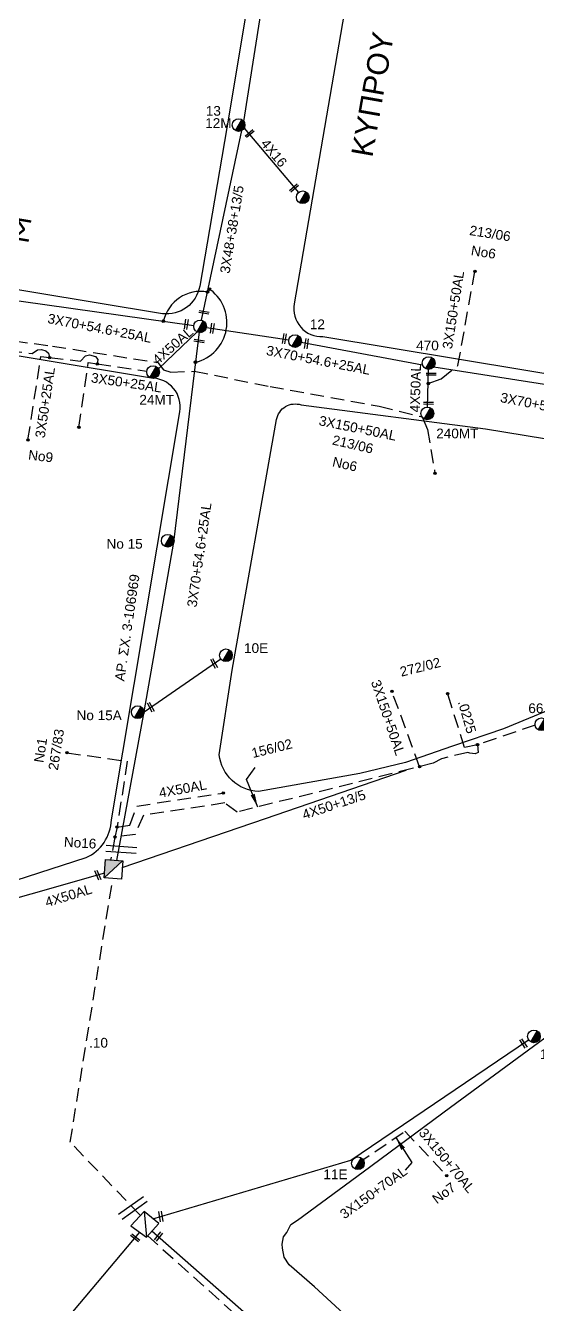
# Model space of a CAD drawing. Header units: millimetres. Extents: x 31 to 3826, y 22 to 1041.
# Drawn here: x 1821.1 to 1916.1, y 462.3 to 699.5 of the extents above; entities that cross this region are included whole.
import ezdxf

# ---------------------------------------------------------------- set-up
doc = ezdxf.new("R2010")
doc.units = ezdxf.units.MM
doc.linetypes.add('DASHED', pattern=[19.05, 12.7, -6.35])
for name, color, linetype in [('Άγνωστα', 7, 'Continuous'), ('Γέφυρες Εναέριου Δικτύου', 7, 'Continuous'), ('Εναέρια παροχή ΧΤ 4x16', 7, 'SYN_LINE'), ('Επιγραφές - Σχήματα', 7, 'Continuous'), ('Καλώδια ΧΤ   3x150+50AL', 7, 'DASHED'), ('Καλώδια ΧΤ   3x150+70AL', 7, 'DASHED'), ('Καλώδια ΧΤ   3x150AL+50XLPE', 7, 'DASHED'), ('Καλώδια ΧΤ   4x50AL', 7, 'DASHED'), ('Μηχανική τομή', 7, 'Continuous'), ('Στύλος ΦΜ', 7, 'Continuous'), ('Στύλος ΦΜ @ 1', 7, 'Continuous'), ('Συνδέσεις', 7, 'Continuous'), ('Συνεστραμμένα ΧΤ   3x70+54.6+25 AL', 7, 'SYN_LINE'), ('Τομή', 7, 'Continuous'), ('Υπόβαθρο ΔΕΗ', 7, 'Continuous'), ('Υπόγεια Καλώδια Δικτύου ΧΤ   .10', 7, 'DASHED'), ('Υπόγεια καλώδια Δικτύου ΧΤ και Παρ. ΧΤ - 3X150+70 AL', 7, 'DASHED'), ('Υπόγεια καλώδια Παροχών ΧΤ   .0225', 7, 'DASHED'), ('Υπόγεια καλώδια Παροχών ΧΤ   4x50AL', 7, 'DASHED')]:
    doc.layers.add(name, color=color, linetype=linetype)
doc.styles.get("Standard").update_dxf_attribs({"font": 'arial.ttf'})
doc.linetypes.add('SYN_LINE', pattern='A,0.5,-0.0001,["/\\/\\/\\/",Standard,S=0.1,R=0,X=0,Y=-0.05],-0.25', length=0.7501)
doc.dimstyles.new('ISO-25', dxfattribs={"dimtxt": 2.5, "dimasz": 2.5, "dimexe": 1.25, "dimexo": 0.625, "dimtad": 1, "dimtxsty": 'Standard', "dimcen": 2.5, "dimadec": 0, "dimazin": 0, "dimtfac": 1, "dimtmove": 0, "dimatfit": 3, "dimfxl": 1, "dimarcsym": 0})

# ---------------------------------------------------------------- blocks, each defined once
blk = doc.blocks.new('ΤΟΜΗ')
at = {"layer": 'Τομή', "ltscale": 40}
for p, q in [((-5.68, 0), (5.68, 0)), ((5.68, -2.33), (-5.68, -2.33))]:
    blk.add_line(p, q, dxfattribs=at)
blk = doc.blocks.new('ΜΗΧΑΝΙΚΗ ΤΟΜΗ')
at = {"layer": 'Μηχανική τομή', "ltscale": 40}
for p, q in [((-1.89, 0.78), (1.89, 0.78)), ((1.89, 0), (-1.89, 0))]:
    blk.add_line(p, q, dxfattribs=at)
blk = doc.blocks.new('_ΣΥΝΔΕΣΗ')
at = {"layer": 'Συνδέσεις', "linetype": 'SYN_LINE', "ltscale": 40}
blk.add_hatch(color=256, dxfattribs=at).paths.add_polyline_path([(0.5, -0.01, 1), (-0.5, -0.01, 1)])
at = {"layer": 'Συνδέσεις'}
blk.add_circle((0, -0.01), 0.5, dxfattribs=at)
blk = doc.blocks.new('ΥΠΑΡΧΩΝ ΤΣΙΜΕΝΤΕΝΙΟΣ ΣΤΥΛΟΣ')
at = {"layer": 'Στύλος ΦΜ'}
blk.add_hatch(color=7, dxfattribs=at).paths.add_polyline_path([(-1.29, -2.28, 0.574793), (2.62, 0, 0.268822), (1.3, 2.27)])
at = {"layer": 'Στύλος ΦΜ', "color": 7}
blk.add_line((-1.29, -2.28), (1.3, 2.27), dxfattribs=at)
blk.add_circle((0, 0), 2.62, dxfattribs=at)
at = {"layer": 'Στύλος ΦΜ', "flags": 4}
for tag, p in [('ΑΡΙΘΜΟΣ', (-4.68, 8.05)), ('ΤΥΠΟΣ', (-4.91, 3.03))]:
    blk.add_attdef(tag, p, '', height=4, dxfattribs=at)

msp = doc.modelspace()

# ---------------------------------------------------------------- hatches: boundary and pattern name
at = {"layer": 'Επιγραφές - Σχήματα'}
msp.add_hatch(color=256, dxfattribs=at).paths.add_polyline_path([(1835.71, 541.38), (1839.15, 544.58), (1835.94, 544.8)])

# ---------------------------------------------------------------- linework, layer by layer
at = {"layer": 'Άγνωστα', "color": 133}
for points in [[(1861.6, 681.7), (1866.69, 713.93)], [(1853.75, 644.85), (1861.25, 680.01)]]:
    msp.add_lwpolyline(points, dxfattribs=at)
at = {"layer": 'Άγνωστα', "color": 30, "linetype": 'DASHED', "ltscale": 0.2}
for points in [[(1821.57, 622.63), (1823.98, 638.09), (1825.6, 637.9)], [(1825.6, 637.9), (1831.33, 637.25), (1832.26, 638.22), (1833.01, 638.42), (1834.11, 638.13), (1834.52, 637.54), (1834.43, 636.72)], [(1831.02, 624.96), (1832.76, 636.96), (1834.43, 636.72)], [(1834.43, 636.72), (1843.63, 635.4)]]:
    msp.add_lwpolyline(points, dxfattribs=at)
at = {"layer": 'Άγνωστα', "color": 62, "linetype": 'DASHED', "ltscale": 0.2}
for points in [[(1915.64, 569.72), (1904.95, 566.1)], [(1828.81, 564.6), (1840, 563.02), (1838.11, 550.83), (1837.71, 548.95), (1836.89, 544.69)], [(1904.95, 566.1), (1905.07, 564.68), (1904.5, 564.43), (1903.54, 564.52), (1903.13, 564.68), (1898.25, 563.5), (1896.75, 562.68), (1892.83, 561.66), (1860.4, 553.6), (1858.08, 555.29), (1843, 553), (1841.43, 549.47), (1837.71, 548.95)]]:
    msp.add_lwpolyline(points, dxfattribs=at)
at = {"layer": 'Άγνωστα', "color": 62}
msp.add_lwpolyline([(1839.06, 543.31), (1865.61, 552.42), (1891.71, 561.38)], dxfattribs=at)
at = {"layer": 'Άγνωστα', "color": 6}
for points in [[(1844.75, 478.18), (1881.46, 489.04), (1914.43, 511.34)], [(1844.58, 475.92), (1908.51, 419.63), (1965, 369.02)]]:
    msp.add_lwpolyline(points, dxfattribs=at)
at = {"layer": 'Άγνωστα'}
msp.add_lwpolyline([(1843.11, 479.53), (1840.67, 476.88), (1843.54, 474.75), (1845.82, 477.31), (1843.11, 479.53), (1843.54, 474.75)], dxfattribs=at)
at = {"layer": 'Γέφυρες Εναέριου Δικτύου'}
for centre, radius, start, end in [((1853.63, 643.05), 7.13, 79.9654, 166.9923), ((1850.91, 644.4), 7.56, 283.3286, 57.1348)]:
    msp.add_arc(centre, radius, start, end, dxfattribs=at)
at = {"layer": 'Εναέρια παροχή ΧΤ 4x16', "color": 133, "linetype": 'Continuous', "ltscale": 0.2}
msp.add_lwpolyline([(1861.67, 680.45), (1871.76, 668.53)], dxfattribs=at)
at = {"layer": 'Εναέρια παροχή ΧΤ 4x16', "color": 6, "linetype": 'DASHED', "ltscale": 0.2}
msp.add_lwpolyline([(1843.78, 475.02), (1859.89, 460.55), (1853.92, 449.23)], dxfattribs=at)
at = {"layer": 'Επιγραφές - Σχήματα'}
msp.add_lwpolyline([(1839.15, 544.58), (1838.91, 541.16), (1835.71, 541.38), (1835.94, 544.8)], close=True, dxfattribs=at)
msp.add_lwpolyline([(1835.71, 541.38), (1839.14, 544.58)], dxfattribs=at)
at = {"layer": 'Καλώδια ΧΤ   3x150+50AL', "color": 27, "ltscale": 0.2}
for points in [[(1895.81, 633.09), (1898.21, 633.98), (1901.32, 636.41), (1904.47, 653.89)], [(1815.18, 641.49), (1826.12, 640.04), (1845.64, 636.98), (1846.69, 635.61), (1848.08, 635.22), (1852.42, 635.36), (1866.47, 632.55), (1886.73, 628.89), (1894.67, 626.88), (1895.66, 624.58), (1895.66, 624.58), (1897.06, 616.43)]]:
    msp.add_lwpolyline(points, dxfattribs=at)
at = {"layer": 'Καλώδια ΧΤ   3x150+50AL', "color": 62, "ltscale": 0.2}
msp.add_lwpolyline([(1894.2, 562.01), (1889.08, 576)], dxfattribs=at)
at = {"layer": 'Καλώδια ΧΤ   3x150AL+50XLPE', "color": 30, "ltscale": 0.2}
msp.add_lwpolyline([(1708.46, 641.4), (1707.6, 641.34), (1706.67, 641.84), (1706, 642.84), (1705.5, 644.77), (1700.48, 653.43), (1700.77, 655.53), (1702.29, 657.68), (1704.08, 658.23), (1715.44, 656.32), (1742.85, 651.84), (1763.08, 648.33, 0.997708), (1767.99, 647.5), (1807.45, 641.44, 0.645965), (1814.17, 639.69), (1822.38, 638.63), (1823.33, 639.32), (1824.11, 639.4), (1824.88, 639.15), (1825.38, 638.69), (1825.6, 637.9)], format="xyb", dxfattribs=at)
at = {"layer": 'Συνεστραμμένα ΧΤ   3x70+54.6+25 AL', "color": 133, "ltscale": 20}
msp.add_line((1815.86, 648.97), (1852.34, 643.86), dxfattribs=at)
at = {"layer": 'Συνεστραμμένα ΧΤ   3x70+54.6+25 AL', "color": 30, "ltscale": 20}
for p, q in [((1854.67, 643.49), (1869.95, 641.17)), ((1872.27, 640.76), (1894.76, 636.57)), ((1896.85, 636.18), (1927.43, 631.36))]:
    msp.add_line(p, q, dxfattribs=at)
at = {"layer": 'Συνεστραμμένα ΧΤ   3x70+54.6+25 AL', "color": 173, "linetype": 'SYN_LINE', "ltscale": 20}
msp.add_line((1824.43, 454.45), (1842.31, 475.66), dxfattribs=at)
at = {"layer": 'Συνεστραμμένα ΧΤ   3x70+54.6+25 AL', "color": 133, "ltscale": 20}
for points in [[(1838.05, 544.65), (1843.11, 572.21), (1848.65, 603.69), (1853.51, 643.69)], [(1843.11, 572.21), (1857.32, 582.02)]]:
    msp.add_lwpolyline(points, dxfattribs=at)
at = {"layer": 'Συνεστραμμένα ΧΤ   3x70+54.6+25 AL', "color": 62, "linetype": 'SYN_LINE', "ltscale": 20}
msp.add_lwpolyline([(1835.77, 542.28), (1808.4, 534.49)], dxfattribs=at)
at = {"layer": 'Υπόβαθρο ΔΕΗ'}
for points in [[(1704.6, 767.15), (1733.15, 762.44), (1778.95, 755.08), (1830.5, 746.6), (1863.47, 740.78, -0.469683), (1867.39, 733.89), (1858.46, 680.53), (1853.43, 651.14, -0.403671), (1846.5, 646.04), (1786.47, 655.97), (1725.55, 666.49), (1698.57, 670.79, -0.331243), (1693.53, 678.83), (1697.67, 698.74), (1700.42, 714.39), (1703.41, 738.79), (1704.14, 752.21), (1704.6, 767.15)], [(1988.6, 719.7), (1891.92, 735.88, 0.433138), (1885.52, 732.73), (1870.94, 647.88, 0.477026), (1876.29, 641.78), (1976.54, 625.21, 0.383037), (1982.51, 629.02), (1994.91, 713.84, 0.452382), (1988.6, 719.7, -1.23429)], [(1806.19, 536.68), (1832.37, 545.15, 0.281438), (1837.06, 552.15), (1849.76, 627.85, 0.462534), (1844.5, 634.09), (1764.81, 647.31), (1704.36, 657.16, 0.534312), (1701.89, 654.51), (1719.65, 632.79), (1753.43, 592.68), (1780.19, 560.52), (1799.26, 538.03, 0.351419), (1806.19, 536.68, 9.67386)], [(1872.25, 629.13), (1906.44, 624.67), (1939.25, 619.29), (1969.98, 614.37, -0.518976), (1973.1, 607.97), (1971.26, 605.55), (1958.07, 593.89), (1948.8, 587.7), (1935.21, 580.47), (1923.67, 574.77), (1909.77, 569.03), (1900.34, 565.81), (1891.57, 562.78), (1883.11, 560.74), (1864.36, 557.41, -0.366275), (1857.04, 564.22), (1859.45, 579.9), (1867.69, 626.42, -0.457805), (1872.25, 629.13, 0.073086)], [(1887.06, 454.17), (1874.71, 465.54), (1870, 469.64), (1869.11, 471.06), (1868.79, 472.72), (1868.74, 473.46), (1868.98, 474.85), (1869.58, 475.63), (1870.32, 477.08), (1871.54, 477.92), (1883.76, 486.89), (1899.95, 498.9), (1933.73, 523.72), (1939.93, 528.25), (1960.86, 543.17, -0.404728), (1969.04, 541.97), (1981.83, 528.25)]]:
    msp.add_lwpolyline(points, format="xyb", dxfattribs=at)
at = {"layer": 'Υπόγεια Καλώδια Δικτύου ΧΤ   .10', "color": 62, "ltscale": 0.2}
msp.add_lwpolyline([(1842.44, 478.8), (1829.41, 492.37), (1837.31, 541.27)], dxfattribs=at)
at = {"layer": 'Υπόγεια καλώδια Δικτύου ΧΤ και Παρ. ΧΤ - 3X150+70 AL', "color": 6, "ltscale": 0.2}
msp.add_lwpolyline([(1882.77, 488.46), (1891.49, 494.4), (1899.24, 486.16)], dxfattribs=at)
at = {"layer": 'Υπόγεια καλώδια Παροχών ΧΤ   .0225', "color": 62, "ltscale": 0.2}
msp.add_lwpolyline([(1904.95, 566.1), (1902.55, 565.58), (1899.39, 575.56)], dxfattribs=at)
at = {"layer": 'Υπόγεια καλώδια Παροχών ΧΤ   4x50AL', "color": 30, "linetype": 'Continuous', "ltscale": 0.2}
msp.add_lwpolyline([(1845.81, 635.82), (1852.95, 642.66), (1852.95, 642.66)], dxfattribs=at)
at = {"layer": 'Υπόγεια καλώδια Παροχών ΧΤ   4x50AL', "color": 27, "linetype": 'SYN_LINE', "ltscale": 5}
msp.add_lwpolyline([(1895.68, 628.72), (1895.88, 635.69)], dxfattribs=at)
at = {"layer": 'Υπόγεια καλώδια Παροχών ΧΤ   4x50AL', "color": 62, "ltscale": 0.2}
msp.add_lwpolyline([(1838.11, 550.83), (1840.45, 551.16), (1841.75, 554.72), (1857.79, 557.13)], dxfattribs=at)

# ---------------------------------------------------------------- block references
at = {"layer": 'Μηχανική τομή'}
for p, xscale, yscale, zscale, rotation in [((1862.83, 679.3), 0.4999999999998488, 0.4999999999998488, 0.4999999999998488, 40.11469090444496), ((1871.04, 669.21), 0.4999999999998488, 0.4999999999998488, 0.4999999999998488, 40.11469090444496), ((1854.19, 646.12), 0.4999999999998583, 0.4999999999998583, 0.4999999999998583, 350.7966702408031), ((1851.12, 644.02), 0.5000000000000228, 0.5000000000000228, 0.5000000000000228, 81.36586773297569), ((1855.95, 643.29), 0.5000000000000228, 0.5000000000000228, 0.5000000000000228, 81.36586773297569), ((1853.3, 640.8), 0.4999999999998583, 0.4999999999998583, 0.4999999999998583, 350.7966702408031), ((1869.31, 641.4), 0.5000000000000228, 0.5000000000000228, 0.5000000000000228, 81.36586773297569), ((1873.41, 640.44), 0.5000000000000228, 0.5000000000000228, 0.5000000000000228, 81.36586773297569), ((1896.36, 634.64), 0.4999999999999043, 0.4999999999999043, 0.4999999999999043, 359.695660389484), ((1895.86, 629.23), 0.4999999999998475, 0.4999999999998475, 0.4999999999998475, 359.695660389484), ((1855.92, 581.05), 0.5000000000000256, 0.5000000000000256, 0.5000000000000256, 297.9207460935318), ((1844.17, 572.95), 0.5000000000000256, 0.5000000000000256, 0.5000000000000256, 297.9207460935318), ((1834.36, 541.83), 0.4999999999999832, 0.4999999999999832, 0.4999999999999832, 293.4694872248399), ((1913.29, 510.57), 0.499999999999879, 0.499999999999879, 0.499999999999879, 303.561096131855), ((1846.03, 478.56), 0.4999999999999221, 0.4999999999999221, 0.4999999999999221, 279.6846232786291), ((1841.57, 474.79), 0.4999999999997162, 0.4999999999997162, 0.4999999999997162, 142.6491844870039), ((1845.63, 475), 0.4999999999998541, 0.4999999999998541, 0.4999999999998541, 232.6491844869832)]:
    msp.add_blockref('ΜΗΧΑΝΙΚΗ ΤΟΜΗ', p, dxfattribs=dict(at, xscale=xscale, yscale=yscale, zscale=zscale, rotation=rotation))
at = {"layer": 'Στύλος ΦΜ @ 1', "ltscale": 40}
ref = msp.add_blockref('ΥΠΑΡΧΩΝ ΤΣΙΜΕΝΤΕΝΙΟΣ ΣΤΥΛΟΣ', (1860.64, 681.02), dxfattribs=dict(at, xscale=0.4499999999998181, yscale=0.4499999999998181, zscale=0.4499999999998181))
ref.add_attrib('ΤΥΠΟΣ', '12M', (1854.45, 680.5), dxfattribs={"layer": 'Στύλος ΦΜ', "height": 1.8, "flags": 4})
ref.add_attrib('ΑΡΙΘΜΟΣ', '13', (1854.56, 682.76), dxfattribs={"layer": 'Στύλος ΦΜ', "height": 1.8, "flags": 4})
at = {"layer": 'Στύλος ΦΜ @ 1', "ltscale": 40, "xscale": 0.4499999999998181, "yscale": 0.4499999999998181, "zscale": 0.4499999999998181}
for p in [(1872.54, 667.64), (1853.51, 643.69)]:
    msp.add_blockref('ΥΠΑΡΧΩΝ ΤΣΙΜΕΝΤΕΝΙΟΣ ΣΤΥΛΟΣ', p, dxfattribs=at)
at = {"layer": 'Στύλος ΦΜ @ 1', "ltscale": 40}
ref = msp.add_blockref('ΥΠΑΡΧΩΝ ΤΣΙΜΕΝΤΕΝΙΟΣ ΣΤΥΛΟΣ', (1871.11, 640.97), dxfattribs=dict(at, xscale=0.4499999999998181, yscale=0.4499999999998181, zscale=0.4499999999998181))
ref.add_attrib('ΤΥΠΟΣ', '12', (1873.86, 643.17), dxfattribs={"layer": 'Στύλος ΦΜ', "height": 1.8, "flags": 4})
ref = msp.add_blockref('ΥΠΑΡΧΩΝ ΤΣΙΜΕΝΤΕΝΙΟΣ ΣΤΥΛΟΣ', (1895.89, 636.87), dxfattribs=dict(at, xscale=0.4499999999998181, yscale=0.4499999999998181, zscale=0.4499999999998181))
ref.add_attrib('ΤΥΠΟΣ', '470', (1893.57, 639.24), dxfattribs={"layer": 'Στύλος ΦΜ', "height": 1.8, "flags": 4})
ref = msp.add_blockref('ΥΠΑΡΧΩΝ ΤΣΙΜΕΝΤΕΝΙΟΣ ΣΤΥΛΟΣ', (1844.79, 635.22), dxfattribs=dict(at, xscale=0.4499999999998181, yscale=0.4499999999998181, zscale=0.4499999999998181))
ref.add_attrib('ΤΥΠΟΣ', '24MT', (1842.24, 629.18), dxfattribs={"layer": 'Στύλος ΦΜ', "height": 1.8, "flags": 4})
ref = msp.add_blockref('ΥΠΑΡΧΩΝ ΤΣΙΜΕΝΤΕΝΙΟΣ ΣΤΥΛΟΣ', (1895.64, 627.55), dxfattribs=dict(at, xscale=0.4499999999998181, yscale=0.4499999999998181, zscale=0.4499999999998181))
ref.add_attrib('ΤΥΠΟΣ', '240MT', (1897.29, 622.93), dxfattribs={"layer": 'Στύλος ΦΜ', "height": 1.8, "flags": 4})
ref = msp.add_blockref('ΥΠΑΡΧΩΝ ΤΣΙΜΕΝΤΕΝΙΟΣ ΣΤΥΛΟΣ', (1847.5, 603.92), dxfattribs=dict(at, xscale=0.4499999999998181, yscale=0.4499999999998181, zscale=0.4499999999998181))
ref.add_attrib('ΤΥΠΟΣ', 'No 15', (1836.15, 602.45), dxfattribs={"layer": 'Στύλος ΦΜ', "height": 1.8, "flags": 4})
ref = msp.add_blockref('ΥΠΑΡΧΩΝ ΤΣΙΜΕΝΤΕΝΙΟΣ ΣΤΥΛΟΣ', (1858.29, 582.69), dxfattribs=dict(at, xscale=0.4499999999998181, yscale=0.4499999999998181, zscale=0.4499999999998181))
ref.add_attrib('ΤΥΠΟΣ', '10E', (1861.65, 583.12), dxfattribs={"layer": 'Στύλος ΦΜ', "height": 1.8, "flags": 4})
ref = msp.add_blockref('ΥΠΑΡΧΩΝ ΤΣΙΜΕΝΤΕΝΙΟΣ ΣΤΥΛΟΣ', (1841.93, 572.13), dxfattribs=dict(at, xscale=0.4499999999998181, yscale=0.4499999999998181, zscale=0.4499999999998181))
ref.add_attrib('ΤΥΠΟΣ', 'No 15A', (1830.59, 570.65), dxfattribs={"layer": 'Στύλος ΦΜ', "height": 1.8, "flags": 4})
ref = msp.add_blockref('ΥΠΑΡΧΩΝ ΤΣΙΜΕΝΤΕΝΙΟΣ ΣΤΥΛΟΣ', (1916.8, 569.89), dxfattribs=dict(at, xscale=0.4499999999998181, yscale=0.4499999999998181, zscale=0.4499999999998181))
ref.add_attrib('ΤΥΠΟΣ', '66', (1914.37, 571.96), dxfattribs={"layer": 'Στύλος ΦΜ', "height": 1.8, "flags": 4})
ref = msp.add_blockref('ΥΠΑΡΧΩΝ ΤΣΙΜΕΝΤΕΝΙΟΣ ΣΤΥΛΟΣ', (1915.4, 512), dxfattribs=dict(at, xscale=0.4499999999998181, yscale=0.4499999999998181, zscale=0.4499999999998181))
ref.add_attrib('ΤΥΠΟΣ', '11ΛB', (1916.54, 507.81), dxfattribs={"layer": 'Στύλος ΦΜ', "height": 1.8, "flags": 4})
ref = msp.add_blockref('ΥΠΑΡΧΩΝ ΤΣΙΜΕΝΤΕΝΙΟΣ ΣΤΥΛΟΣ', (1882.77, 488.46), dxfattribs=dict(at, xscale=0.4499999999998181, yscale=0.4499999999998181, zscale=0.4499999999998181))
ref.add_attrib('ΤΥΠΟΣ', '11E', (1876.36, 485.51), dxfattribs={"layer": 'Στύλος ΦΜ', "height": 1.8, "flags": 4})
at = {"layer": 'Συνδέσεις', "xscale": 0.4499999999998181, "yscale": 0.4499999999998181, "zscale": 0.4499999999998181}
for p in [(1904.48, 653.9), (1854.87, 650.07), (1855.24, 650.6), (1846.68, 644.66), (1825.6, 637.9), (1834.44, 636.73), (1852.65, 637.05), (1895.81, 633.1), (1831.02, 624.96), (1821.57, 622.63), (1897.06, 616.45), (1889.08, 576.01), (1899.4, 575.58), (1828.81, 564.61), (1904.95, 566.11), (1894.2, 562.03), (1857.79, 557.14), (1838.11, 550.84), (1837.72, 548.96), (1899.24, 486.16)]:
    msp.add_blockref('_ΣΥΝΔΕΣΗ', p, dxfattribs=at)
at = {"layer": 'Τομή'}
for p, xscale, yscale, zscale, rotation in [((1838.92, 547.26), 0.4999999999999941, 0.4999999999999941, 0.4999999999999941, 355.8293701210956), ((1840.67, 480.65), 0.5000000000003154, 0.5000000000003154, 0.5000000000003154, 35.39659529519007)]:
    msp.add_blockref('ΤΟΜΗ', p, dxfattribs=dict(at, xscale=xscale, yscale=yscale, zscale=zscale, rotation=rotation))

# ---------------------------------------------------------------- texts
at = {"layer": 'Άγνωστα', "char_height": 1.8, "width": 168.3718, "attachment_point": 1}
for s, insert, rotation in [('3X48+38+13/5', (1857.17, 653.68), 80.6284), ('3X50+25AL', (1822.9, 623.15), 81.6355), ('3X50+25AL', (1833.44, 635.11), 351.6355), ('4X50+13/5', (1872.23, 553.89), 18.564)]:
    msp.add_mtext(s, dxfattribs=dict(at, insert=insert, rotation=rotation))
at = {"layer": 'Εναέρια παροχή ΧΤ 4x16', "color": 7, "insert": (1866.02, 678.69), "char_height": 1.8, "width": 168.3718, "attachment_point": 1, "rotation": 309.8337}
msp.add_mtext('4X16', dxfattribs=at)
at = {"layer": 'Επιγραφές - Σχήματα', "attachment_point": 1}
for s, insert, char_height, width, rotation in [('ΚΥΠΡΟΥ', (1881.49, 675.59), 4, 157.7424, 80), ('ΚΟΝΙΤΣΗΣ', (1794.97, 667.95), 4, 157.7424, 350.3948), ('213/06', (1903.63, 662.43), 1.8, 17.1183, 351), ('No6', (1903.92, 658.7), 1.8, 17.1183, 351), ('213/06', (1878.29, 623.56), 1.8, 17.1183, 347.0038), ('No9', (1821.76, 620.78), 1.8, 17.1183, 353.168), ('No6', (1878.31, 619.53), 1.8, 17.1183, 347.0038), ('272/02', (1890.38, 580.45), 1.8, 17.1183, 14.0082), ('No1', (1822.67, 562.94), 1.8, 17.1183, 81.154), ('267/83', (1825.34, 561.53), 1.8, 17.1183, 81.154), ('156/02', (1862.87, 565.36), 1.8, 17.1183, 14.0082), ('No16', (1828.31, 548.98), 1.8, 17.1183, 356.5124), ('No7', (1896.33, 482.27), 1.8, 10.1428, 36.9162)]:
    msp.add_mtext(s, dxfattribs=dict(at, insert=insert, char_height=char_height, width=width, rotation=rotation))
at = {"layer": 'Καλώδια ΧΤ   3x150+50AL', "color": 7, "char_height": 1.8, "width": 168.3718, "attachment_point": 1}
for insert, rotation in [((1898.42, 639.66), 81), ((1875.77, 627.15), 348.4687), ((1886.87, 578.33), 288.6275)]:
    msp.add_mtext('3X150+50AL', dxfattribs=dict(at, insert=insert, rotation=rotation))
at = {"layer": 'Καλώδια ΧΤ   3x150+70AL', "color": 7, "insert": (1895.32, 495.19), "char_height": 1.8, "width": 168.3718, "attachment_point": 1, "rotation": 309.5962}
msp.add_mtext('3X150+70AL', dxfattribs=at)
at = {"layer": 'Καλώδια ΧΤ   4x50AL', "color": 7, "insert": (1824.55, 537.68), "char_height": 1.8, "width": 168.3718, "attachment_point": 1, "rotation": 16.9267}
msp.add_mtext('4X50AL', dxfattribs=at)
at = {"layer": 'Συνεστραμμένα ΧΤ   3x70+54.6+25 AL', "color": 7}
for s, rotation, p in [('3X70+54.6+25AL', 349.0704, (1825.1, 644.33)), ('3X70+54.6+25AL', 349.0704, (1865.65, 638.4)), ('3X70+54.6+25AL', 349.0704, (1909.06, 629.67)), ('3X70+54.6+25AL', 81.8073, (1852.84, 591.5)), ('ΑΡ. ΣΧ. 3-106969', 81.8073, (1839.44, 577.78))]:
    msp.add_text(s, height=1.8, rotation=rotation, dxfattribs=at).set_placement(p)
at = {"layer": 'Υπόγεια Καλώδια Δικτύου ΧΤ   .10', "color": 7, "insert": (1832.92, 511.72), "char_height": 1.8, "width": 168.3718, "attachment_point": 1}
msp.add_mtext('.10', dxfattribs=at)
at = {"layer": 'Υπόγεια καλώδια Δικτύου ΧΤ και Παρ. ΧΤ - 3X150+70 AL', "color": 7, "insert": (1879.21, 479.49), "char_height": 1.8, "width": 168.3718, "attachment_point": 1, "rotation": 35.8833}
msp.add_mtext('3X150+70AL', dxfattribs=at)
at = {"layer": 'Υπόγεια καλώδια Παροχών ΧΤ   .0225', "color": 7, "insert": (1903.01, 574.54), "char_height": 1.8, "width": 168.3718, "attachment_point": 1, "rotation": 286.0834}
msp.add_mtext('.0225', dxfattribs=at)
at = {"layer": 'Υπόγεια καλώδια Παροχών ΧΤ   4x50AL', "color": 7, "char_height": 1.8, "width": 168.3718, "attachment_point": 1}
for insert, rotation in [((1844.46, 637.85), 41.1576), ((1892.43, 627.77), 88.4912), ((1845.73, 558.03), 10.2069)]:
    msp.add_mtext('4X50AL', dxfattribs=dict(at, insert=insert, rotation=rotation))

# ---------------------------------------------------------------- leaders
at = {"layer": 'Επιγραφές - Σχήματα', "ltscale": 40}
msp.add_leader([(1864.19, 554.54), (1862.12, 559.64), (1863.74, 561.84)], dimstyle='ISO-25', override={"dimgap": 0.625, "dimtad": 0}, dxfattribs=at)
at = {"layer": 'Επιγραφές - Σχήματα'}
msp.add_leader([(1889.8, 493.26), (1892.79, 488.58), (1891.54, 487.19)], dimstyle='ISO-25', override={"dimgap": 0.625, "dimtad": 0}, dxfattribs=at)

doc.saveas('drawing.dxf')
